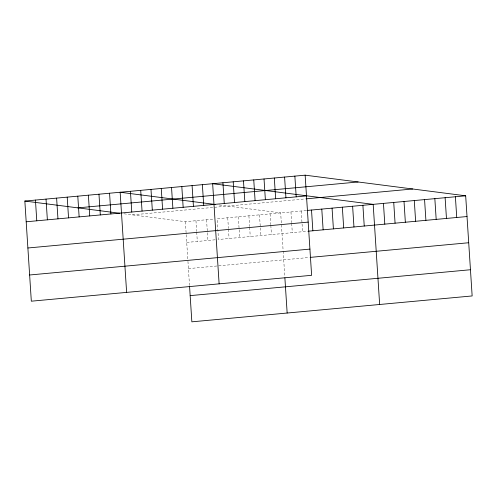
<?xml version="1.0" encoding="UTF-8"?>
<svg xmlns="http://www.w3.org/2000/svg" width="497" height="497" viewBox="0 0 497 497"><rect width="100%" height="100%" fill="white"/><g stroke="black" fill="none" stroke-linecap="round" stroke-linejoin="round"><path stroke-width="0.37" stroke-dasharray="2.48 1.86" d="M132.407 214.878L305.518 198.893M124.008 213.803L185.381 221.693L213.362 219.109M306.376 210.517L217.146 218.755L218.487 239.492L307.711 231.248M186.723 242.424L216.978 239.629M188.413 268.628L309.407 257.458M219.307 205L280.681 212.89L283.104 250.364M301.232 210.989L302.574 231.726M290.956 211.939L291.652 222.693M291.702 223.457L292.298 232.677M283.153 251.097L284.831 277.077M270.088 213.865L270.784 224.619M270.834 225.383L271.43 234.603M259.502 214.847L260.844 235.578M248.916 215.822L249.606 226.576M249.656 227.34L250.252 236.56M238.324 216.804L239.666 237.535M227.738 217.779L228.434 228.533M228.483 229.297L229.074 238.517M206.559 219.736L207.901 240.467M195.967 220.711L196.663 231.465M196.713 232.229L197.309 241.449M185.381 221.693L187.854 259.894M187.947 261.354L189.531 285.881"/><path stroke-width="0.75" d="M305.146 175.168L311.619 275.307L31.323 301.194L24.85 201.055L305.146 175.168L465.677 195.806L472.15 295.945L191.854 321.832L189.581 286.632M77.824 207.864L358.12 181.977M26.192 221.786L306.487 195.899M306.251 198.825L412.696 188.99M307.109 210.448L465.677 195.806M27.888 247.991L308.177 222.103M308.451 231.186L467.012 216.537M29.634 274.99L309.923 249.103M310.14 257.39L468.708 242.741M190.158 295.628L470.454 269.741M215.108 204.46L120.15 192.252L126.623 292.398M24.85 201.055L119.808 213.263M455.395 196.75L456.737 217.487M445.119 197.7L446.461 218.438M434.844 198.651L436.18 219.388M424.562 199.601L425.904 220.333M414.287 200.552L415.629 221.283M404.011 201.496L405.353 222.234M393.73 202.447L395.072 223.184M383.454 203.397L384.796 224.135M379.652 304.487L373.179 204.348L212.648 183.71L219.121 283.855M362.897 205.292L364.239 226.029M352.621 206.243L353.963 226.98M342.346 207.193L343.688 227.93M332.064 208.144L333.406 228.881M321.789 209.094L323.131 229.825M311.513 210.038L312.855 230.776M294.864 176.112L296.206 196.849M284.588 177.062L285.93 197.8M284.88 277.829L287.154 313.035M274.313 178.013L275.655 198.75M264.031 178.963L265.373 199.695M253.756 179.914L255.098 200.645M243.48 180.858L244.822 201.596M233.205 181.809L234.541 202.546M222.923 182.759L224.265 203.497M202.372 184.66L203.708 205.391M192.09 185.605L193.432 206.342M181.815 186.555L183.157 207.292M171.54 187.506L172.875 208.243M161.258 188.456L162.6 209.187M150.982 189.4L152.324 210.138M140.707 190.351L142.049 211.088M130.425 191.302L131.767 212.039M109.564 193.227L110.899 213.965M98.971 194.209L100.313 214.94M88.385 195.184L89.727 215.922M77.793 196.166L79.135 216.897M67.207 197.141L68.549 217.879M56.615 198.117L57.956 218.854M46.028 199.098L47.37 219.829M35.436 200.074L36.778 220.811"/></g></svg>
